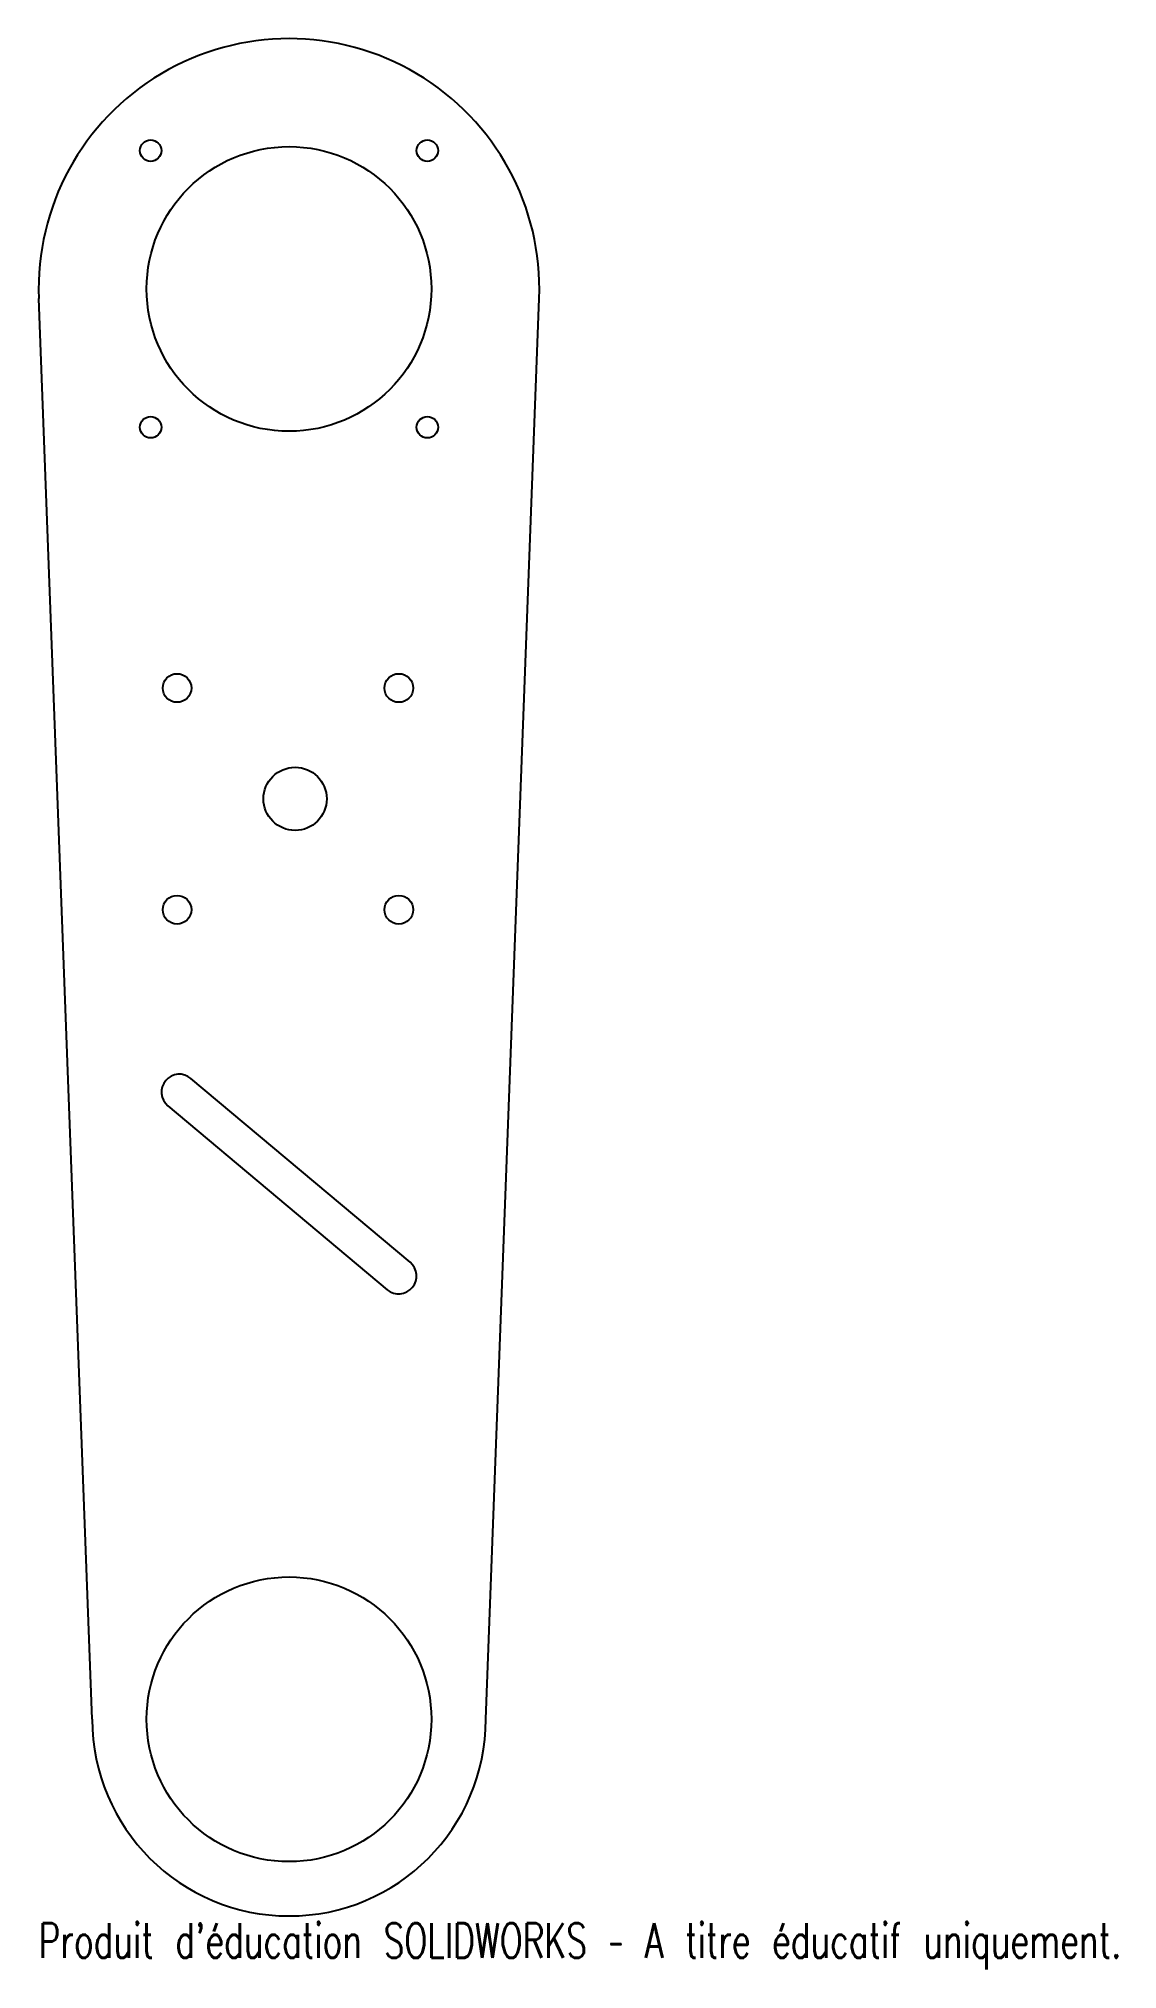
# Model space of a CAD drawing. Header units: millimetres. Extents: x -35 to 116, y -135 to 135.
import ezdxf

# ---------------------------------------------------------------- set-up
doc = ezdxf.new("R2010")
doc.units = ezdxf.units.MM
doc.styles.add('SLDTEXTSTYLE0', font='TXT', dxfattribs={"width": 0.7, "bigfont": 'bigfont'})

msp = doc.modelspace()

# ---------------------------------------------------------------- linework, layer by layer
at = {"color": 7, "linetype": 'Continuous', "lineweight": 25}
for p, q in [((-27.5, -100), (-34.98, 98.68)), ((27.5, -100), (34.98, 98.68)), ((16.93, -36.1), (-13.71, -10.38)), ((-16.93, -14.22), (13.71, -39.93))]:
    msp.add_line(p, q, dxfattribs=at)
for centre, radius in [((-19.34, 119.34), 1.5), ((0, 100), 19.9), ((19.34, 119.34), 1.5), ((-19.34, 80.66), 1.5), ((19.34, 80.66), 1.5), ((-15.65, 44.2), 2), ((15.35, 44.2), 2), ((0.85, 28.7), 4.42), ((-15.65, 13.2), 2), ((15.35, 13.2), 2), ((0, -100), 19.9)]:
    msp.add_circle(centre, radius, dxfattribs=at)
for centre, radius, start, end in [((0, 100), 35, 357.8453, 182.1547), ((-15.32, -12.3), 2.5, 50, 230), ((15.32, -38.01), 2.5, 230, 50), ((0, -100), 27.5, 180, 0)]:
    msp.add_arc(centre, radius, start, end, dxfattribs=at)

# ---------------------------------------------------------------- texts
at = {"color": 7, "linetype": 'Continuous', "insert": (-35, -128.52), "char_height": 4.8336, "attachment_point": 1, "style": 'SLDTEXTSTYLE0'}
msp.add_mtext("Produit d'éducation SOLIDWORKS – A titre éducatif uniquement.", dxfattribs=at)

doc.saveas('drawing.dxf')
